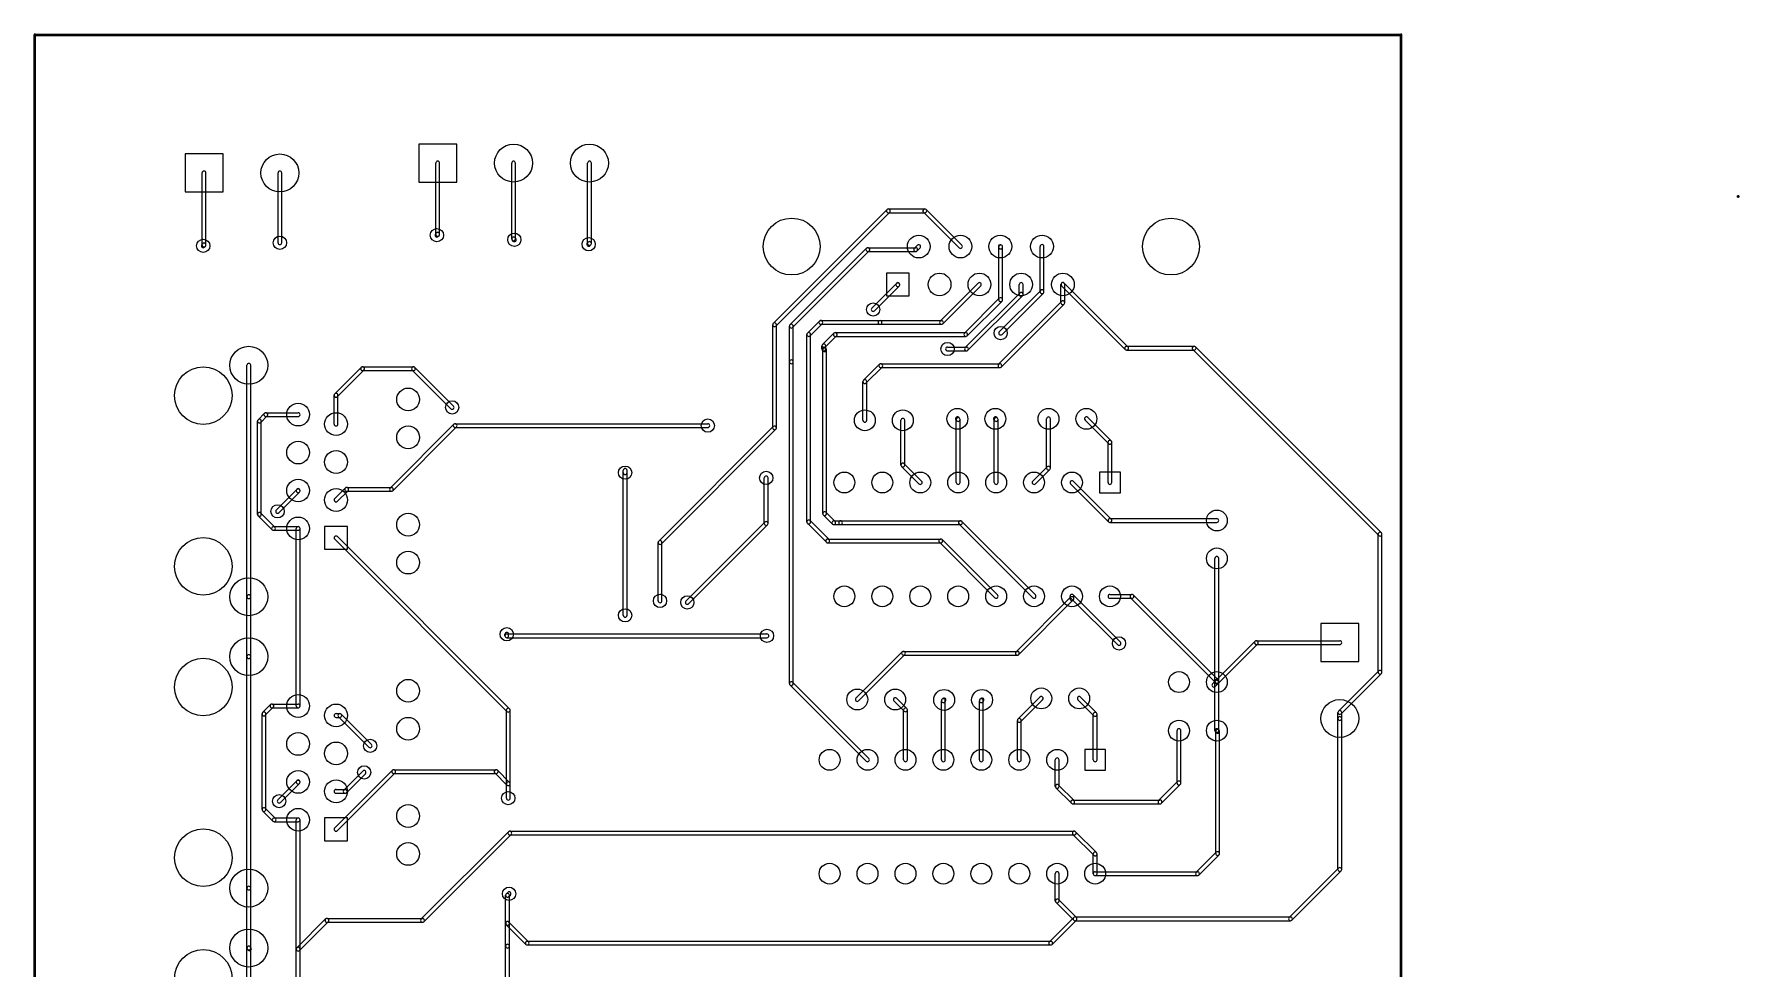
# Model space of a CAD drawing. Extents: x 26 to 140, y -193 to -34.
# Drawn here: x 26.2 to 140.4, y -96.7 to -34.1 of the extents above; entities that cross this region are included whole.
import ezdxf

# ---------------------------------------------------------------- set-up
doc = ezdxf.new("R2010")
doc.units = 0
doc.header["$MEASUREMENT"] = 0
doc.layers.add('BLACK', color=250, linetype='CONTINUOUS')

msp = doc.modelspace()

# ---------------------------------------------------------------- linework, layer by layer
at = {"layer": 'BLACK'}
for p, q in [((26.2136, -187.503), (26.2136, -34.1884)), ((26.2636, -34.1384), (117.754, -34.1384)), ((26.2636, -34.2384), (117.754, -34.2384)), ((26.3136, -187.503), (26.3136, -34.1884)), ((117.704, -187.452), (117.704, -34.1884)), ((117.804, -187.452), (117.804, -34.1884)), ((36.322, -42.164), (36.322, -44.704)), ((38.862, -42.164), (36.322, -42.164)), ((38.862, -44.704), (38.862, -42.164)), ((51.9684, -41.5036), (51.9684, -44.0436)), ((54.5084, -41.5036), (51.9684, -41.5036)), ((54.5084, -44.0436), (54.5084, -41.5036)), ((53.1114, -47.5488), (53.1114, -42.7736)), ((53.3654, -47.5488), (53.3654, -42.7736)), ((58.1914, -47.8536), (58.1914, -42.7736)), ((58.4454, -47.8536), (58.4454, -42.7736)), ((63.2714, -48.1584), (63.2714, -42.7736)), ((63.5254, -48.1584), (63.5254, -42.7736)), ((37.465, -48.26), (37.465, -43.434)), ((37.719, -48.26), (37.719, -43.434)), ((42.545, -48.1076), (42.545, -43.434)), ((42.799, -48.1076), (42.799, -43.434)), ((51.9684, -44.0436), (54.5084, -44.0436)), ((36.322, -44.704), (38.862, -44.704)), ((140.26, -45.0113), (140.26, -45.0063)), ((140.307, -44.9588), (140.312, -44.9588)), ((140.307, -45.0588), (140.312, -45.0588)), ((140.36, -45.0113), (140.36, -45.0063)), ((75.7038, -53.5042), (83.3238, -45.8842)), ((75.8834, -53.6838), (83.5034, -46.0638)), ((83.4136, -45.847), (85.852, -45.847)), ((83.4136, -46.101), (85.852, -46.101)), ((88.1498, -48.4514), (85.7622, -46.0638)), ((88.3294, -48.2718), (85.9418, -45.8842)), ((53.1486, -47.459), (53.0978, -47.5098)), ((53.3282, -47.6386), (53.2774, -47.6894)), ((58.4082, -47.7638), (58.459, -47.8146)), ((37.5022, -48.1702), (37.4514, -48.221)), ((37.6818, -48.3498), (37.631, -48.4006)), ((58.2286, -47.9434), (58.2794, -47.9942)), ((63.3086, -48.0686), (63.2578, -48.1194)), ((63.4882, -48.2482), (63.4374, -48.299)), ((76.8214, -53.6058), (81.9522, -48.475)), ((77.001, -53.7854), (82.1318, -48.6546)), ((82.042, -48.4378), (85.2424, -48.4378)), ((82.042, -48.6918), (85.2424, -48.6918)), ((85.1526, -48.475), (85.3558, -48.2718)), ((85.3322, -48.6546), (85.5354, -48.4514)), ((90.805, -51.9176), (90.805, -48.387)), ((90.8422, -48.4768), (90.8168, -48.4514)), ((91.0218, -48.2972), (90.9964, -48.2718)), ((91.059, -51.9176), (91.059, -48.387)), ((93.5736, -51.3842), (93.5736, -48.3616)), ((93.8276, -51.3842), (93.8276, -48.3616)), ((83.2866, -50.1396), (83.2866, -51.6636)), ((84.8106, -50.1396), (83.2866, -50.1396)), ((84.8106, -51.6636), (84.8106, -50.1396)), ((83.9588, -50.8372), (82.3078, -52.4882)), ((84.1384, -51.0168), (82.4874, -52.6678)), ((83.9216, -50.927), (83.9216, -50.9016)), ((84.1756, -50.927), (84.1756, -50.9016)), ((89.4198, -50.8118), (86.8798, -53.3518)), ((89.5994, -50.9914), (87.0594, -53.5314)), ((93.6108, -51.2944), (90.8422, -54.063)), ((92.1766, -51.562), (92.1766, -50.9016)), ((92.4306, -51.562), (92.4306, -50.9016)), ((94.9706, -52.1208), (94.9706, -50.9016)), ((99.275, -55.2586), (95.0078, -50.9914)), ((99.4546, -55.079), (95.1874, -50.8118)), ((95.2246, -52.1208), (95.2246, -50.9016)), ((83.2866, -51.6636), (84.8106, -51.6636)), ((88.5054, -54.1646), (90.8422, -51.8278)), ((92.2138, -51.4722), (88.5562, -55.1298)), ((88.685, -54.3442), (91.0218, -52.0074)), ((92.3934, -51.6518), (88.7358, -55.3094)), ((95.0078, -52.031), (90.7914, -56.2474)), ((95.1874, -52.2106), (90.971, -56.427)), ((93.7904, -51.474), (91.0218, -54.2426)), ((75.6666, -60.5028), (75.6666, -53.594)), ((75.9206, -60.5028), (75.9206, -53.594)), ((78.8026, -53.3518), (77.9898, -54.1646)), ((78.9822, -53.5314), (78.1694, -54.3442)), ((78.8924, -53.3146), (82.8548, -53.3146)), ((78.8924, -53.5686), (82.8548, -53.5686)), ((82.8548, -53.3146), (86.9696, -53.3146)), ((82.8548, -53.5686), (86.9696, -53.5686)), ((76.7842, -56.0832), (76.7842, -53.6956)), ((77.0382, -56.0832), (77.0382, -53.6956)), ((77.9526, -66.802), (77.9526, -54.2544)), ((78.2066, -66.802), (78.2066, -54.2544)), ((79.0058, -54.9266), (79.7678, -54.1646)), ((79.1854, -55.1062), (79.9474, -54.3442)), ((79.8576, -54.1274), (88.5952, -54.1274)), ((79.8576, -54.3814), (88.5952, -54.3814)), ((78.9686, -55.2196), (78.9686, -55.0164)), ((79.0566, -55.3602), (79.0058, -55.3094)), ((79.0194, -66.2432), (79.0194, -55.2704)), ((79.2362, -55.1806), (79.1854, -55.1298)), ((79.2226, -55.2196), (79.2226, -55.0164)), ((79.2734, -66.2432), (79.2734, -55.2704)), ((87.376, -55.0926), (88.646, -55.0926)), ((87.376, -55.3466), (88.646, -55.3466)), ((99.3648, -55.0418), (103.886, -55.0418)), ((99.3648, -55.2958), (103.886, -55.2958)), ((116.242, -67.7046), (103.796, -55.2586)), ((116.422, -67.525), (103.976, -55.079)), ((40.4622, -71.8058), (40.4622, -56.3118)), ((40.7162, -71.8058), (40.7162, -56.3118)), ((46.3414, -58.2286), (48.1194, -56.4506)), ((46.521, -58.4082), (48.299, -56.6302)), ((48.2092, -56.4134), (51.6128, -56.4134)), ((48.2092, -56.6674), (51.6128, -56.6674)), ((51.523, -56.6302), (54.1138, -59.221)), ((51.7026, -56.4506), (54.2934, -59.0414)), ((76.7842, -77.6224), (76.7842, -56.0832)), ((77.0382, -77.6224), (77.0382, -56.0832)), ((82.8158, -56.2474), (81.749, -57.3142)), ((82.9954, -56.427), (81.9286, -57.4938)), ((82.9056, -56.2102), (90.8812, -56.2102)), ((82.9056, -56.4642), (90.8812, -56.4642)), ((81.7118, -59.9948), (81.7118, -57.404)), ((81.9658, -59.9948), (81.9658, -57.404)), ((46.3042, -60.2488), (46.3042, -58.3184)), ((46.5582, -60.2488), (46.5582, -58.3184)), ((41.1734, -66.294), (41.1734, -60.0456)), ((41.2106, -59.9558), (41.6424, -59.524)), ((41.3902, -60.1354), (41.822, -59.7036)), ((41.4274, -66.294), (41.4274, -60.0456)), ((41.7322, -59.4868), (43.8912, -59.4868)), ((41.7322, -59.7408), (43.8912, -59.7408)), ((54.317, -60.2606), (50.0498, -64.5278)), ((54.4966, -60.4402), (50.2294, -64.7074)), ((54.4068, -60.2234), (71.3232, -60.2234)), ((54.4068, -60.4774), (71.3232, -60.4774)), ((68.033, -68.0838), (75.7038, -60.413)), ((84.2518, -62.992), (84.2518, -59.9948)), ((84.5058, -62.992), (84.5058, -59.9948)), ((87.9974, -60.0338), (87.9466, -59.983)), ((87.9602, -64.1604), (87.9602, -59.944)), ((88.177, -59.8542), (88.1262, -59.8034)), ((88.2142, -64.1604), (88.2142, -59.944)), ((90.5374, -60.0338), (90.4866, -59.983)), ((90.5002, -64.1604), (90.5002, -59.944)), ((90.717, -59.8542), (90.6662, -59.8034)), ((90.7542, -64.1604), (90.7542, -59.944)), ((94.0054, -63.1952), (94.0054, -59.8932)), ((94.2594, -63.1952), (94.2594, -59.8932)), ((98.1574, -61.5578), (96.5826, -59.983)), ((98.337, -61.3782), (96.7622, -59.8034)), ((68.2126, -68.2634), (75.8834, -60.5926)), ((98.1202, -64.1604), (98.1202, -61.468)), ((98.3742, -64.1604), (98.3742, -61.468)), ((65.659, -73.0504), (65.659, -63.3476)), ((65.659, -63.5), (65.659, -63.3476)), ((65.913, -73.0504), (65.913, -63.3476)), ((65.913, -63.5), (65.913, -63.3476)), ((75.1078, -66.9036), (75.1078, -63.8556)), ((75.3618, -66.9036), (75.3618, -63.8556)), ((84.289, -63.0818), (85.4574, -64.2502)), ((84.4686, -62.9022), (85.637, -64.0706)), ((94.0426, -63.1054), (93.0774, -64.0706)), ((94.2222, -63.285), (93.257, -64.2502)), ((98.9457, -63.4619), (97.5487, -63.4619)), ((97.5487, -63.4619), (97.5487, -64.8589)), ((98.9457, -64.8589), (98.9457, -63.4619)), ((43.8014, -64.6294), (42.4298, -66.001)), ((43.981, -64.809), (42.6094, -66.1806)), ((43.7642, -64.7192), (43.7642, -64.6938)), ((44.0182, -64.7192), (44.0182, -64.6938)), ((47.0526, -64.5278), (46.3414, -65.239)), ((47.2322, -64.7074), (46.521, -65.4186)), ((47.1424, -64.4906), (50.1396, -64.4906)), ((47.1424, -64.7446), (50.1396, -64.7446)), ((98.1574, -66.7902), (95.6174, -64.2502)), ((98.337, -66.6106), (95.797, -64.0706)), ((97.5487, -64.8589), (98.9457, -64.8589)), ((42.33, -67.144), (41.3902, -66.2042)), ((79.8458, -66.763), (79.2362, -66.1534)), ((42.1504, -67.3236), (41.2106, -66.3838)), ((42.2402, -67.1068), (43.8912, -67.1068)), ((43.7642, -79.121), (43.7642, -67.2338)), ((44.0182, -79.121), (44.0182, -67.2338)), ((47.1932, -67.1068), (45.6692, -67.1068)), ((45.6692, -67.1068), (45.6692, -68.6308)), ((47.1932, -68.6308), (47.1932, -67.1068)), ((75.145, -66.8138), (69.8618, -72.097)), ((75.3246, -66.9934), (70.0414, -72.2766)), ((77.9898, -66.8918), (79.2598, -68.1618)), ((78.1694, -66.7122), (79.4394, -67.9822)), ((79.6662, -66.9426), (79.0566, -66.333)), ((79.756, -66.7258), (80.2132, -66.7258)), ((79.756, -66.9798), (80.2132, -66.9798)), ((80.2132, -66.7258), (88.2396, -66.7258)), ((80.2132, -66.9798), (88.2396, -66.9798)), ((93.0774, -71.8702), (88.1498, -66.9426)), ((93.257, -71.6906), (88.3294, -66.763)), ((98.2472, -66.5734), (105.41, -66.5734)), ((98.2472, -66.8274), (105.41, -66.8274)), ((42.2402, -67.3608), (43.8912, -67.3608)), ((46.3414, -67.9586), (57.873, -79.4902)), ((46.521, -67.779), (58.0526, -79.3106)), ((67.9958, -72.0852), (67.9958, -68.1736)), ((68.2498, -72.0852), (68.2498, -68.1736)), ((79.3496, -67.945), (86.9188, -67.945)), ((79.3496, -68.199), (86.9188, -68.199)), ((86.829, -68.1618), (90.5374, -71.8702)), ((87.0086, -67.9822), (90.717, -71.6906)), ((116.205, -76.8604), (116.205, -67.6148)), ((116.459, -76.8604), (116.459, -67.6148)), ((45.6692, -68.6308), (47.1932, -68.6308)), ((105.283, -77.5208), (105.283, -69.2404)), ((105.537, -77.5208), (105.537, -69.2404)), ((40.4622, -75.819), (40.4622, -71.8058)), ((40.7162, -75.819), (40.7162, -71.8058)), ((95.6174, -71.843), (91.9598, -75.5006)), ((95.5802, -71.9328), (95.5802, -71.7804)), ((95.6174, -71.8702), (98.767, -75.0198)), ((95.797, -71.6906), (98.9466, -74.8402)), ((95.8342, -71.9328), (95.8342, -71.7804)), ((98.2472, -71.6534), (99.7204, -71.6534)), ((98.2472, -71.9074), (99.7204, -71.9074)), ((105.32, -77.5598), (99.6306, -71.8702)), ((105.5, -77.3802), (99.8102, -71.6906)), ((95.797, -72.0226), (92.1394, -75.6802)), ((114.91, -73.6092), (112.37, -73.6092)), ((112.37, -73.6092), (112.37, -76.1492)), ((114.91, -76.1492), (114.91, -73.6092)), ((57.7342, -74.422), (57.7342, -74.3204)), ((57.8612, -74.295), (75.2856, -74.295)), ((57.8612, -74.549), (75.2856, -74.549)), ((57.9882, -74.422), (57.9882, -74.3204)), ((107.962, -74.7894), (105.32, -77.431)), ((108.141, -74.969), (105.5, -77.6106)), ((108.052, -74.7522), (113.64, -74.7522)), ((108.052, -75.0062), (113.64, -75.0062)), ((40.4622, -91.313), (40.4622, -75.819)), ((40.7162, -91.313), (40.7162, -75.819)), ((84.3398, -75.5006), (81.241, -78.5994)), ((84.5194, -75.6802), (81.4206, -78.779)), ((84.4296, -75.4634), (92.0496, -75.4634)), ((84.4296, -75.7174), (92.0496, -75.7174)), ((112.37, -76.1492), (114.91, -76.1492)), ((82.1064, -82.638), (77.001, -77.5326)), ((105.117, -77.6342), (105.32, -77.431)), ((105.283, -77.5208), (105.283, -77.47)), ((105.283, -80.772), (105.283, -77.5208)), ((105.297, -77.8138), (105.5, -77.6106)), ((105.537, -77.5208), (105.537, -77.47)), ((105.537, -80.772), (105.537, -77.5208)), ((113.55, -79.463), (116.242, -76.7706)), ((113.729, -79.6426), (116.422, -76.9502)), ((81.9268, -82.8176), (76.8214, -77.7122)), ((84.6464, -79.2852), (83.9606, -78.5994)), ((87.0068, -78.6756), (87.0576, -78.6248)), ((89.5468, -78.6756), (89.5976, -78.6248)), ((92.0868, -79.9964), (93.56, -78.5232)), ((92.2664, -80.176), (93.7396, -78.7028)), ((97.1668, -79.7696), (96.1, -78.7028)), ((97.3464, -79.59), (96.2796, -78.5232)), ((41.4782, -86.0552), (41.4782, -79.6544)), ((41.5154, -79.5646), (42.0488, -79.0312)), ((41.695, -79.7442), (42.2284, -79.2108)), ((41.7322, -86.0552), (41.7322, -79.6544)), ((42.1386, -78.994), (43.8912, -78.994)), ((42.1386, -79.248), (43.8912, -79.248)), ((46.4312, -79.629), (46.6852, -79.629)), ((46.4312, -79.883), (46.6852, -79.883)), ((46.5954, -79.8458), (48.6274, -81.8778)), ((46.775, -79.6662), (48.807, -81.6982)), ((57.8358, -84.328), (57.8358, -79.4004)), ((58.0898, -84.328), (58.0898, -79.4004)), ((84.4668, -79.4648), (83.781, -78.779)), ((84.4296, -82.7278), (84.4296, -79.375)), ((84.6836, -82.7278), (84.6836, -79.375)), ((86.9696, -82.7278), (86.9696, -78.7654)), ((87.1864, -78.8552), (87.2372, -78.8044)), ((87.2236, -82.7278), (87.2236, -78.7654)), ((89.5096, -82.7278), (89.5096, -78.7654)), ((89.7264, -78.8552), (89.7772, -78.8044)), ((89.7636, -82.7278), (89.7636, -78.7654)), ((97.1296, -82.7278), (97.1296, -79.6798)), ((97.3836, -82.7278), (97.3836, -79.6798)), ((113.513, -79.9592), (113.513, -79.5528)), ((113.767, -79.9592), (113.767, -79.5528)), ((92.0496, -82.7278), (92.0496, -80.0862)), ((92.3036, -82.7278), (92.3036, -80.0862)), ((102.743, -84.2772), (102.743, -80.772)), ((102.997, -84.2772), (102.997, -80.772)), ((105.32, -80.8618), (105.371, -80.9126)), ((105.334, -89.0016), (105.334, -80.8228)), ((105.5, -80.6822), (105.551, -80.733)), ((105.588, -89.0016), (105.588, -80.8228)), ((113.513, -90.0684), (113.513, -79.9592)), ((113.767, -90.0684), (113.767, -79.9592)), ((97.9551, -82.0293), (96.5581, -82.0293)), ((96.5581, -82.0293), (96.5581, -83.4263)), ((97.9551, -83.4263), (97.9551, -82.0293)), ((94.5896, -84.5058), (94.5896, -82.7278)), ((94.8436, -84.5058), (94.8436, -82.7278)), ((43.8014, -84.1366), (42.5314, -85.4066)), ((43.981, -84.3162), (42.711, -85.5862)), ((43.7642, -84.2264), (43.7642, -84.201)), ((44.0182, -84.2264), (44.0182, -84.201)), ((50.2022, -83.4254), (46.3414, -87.2862)), ((50.3818, -83.605), (46.521, -87.4658)), ((46.951, -84.7462), (48.221, -83.4762)), ((47.1306, -84.9258), (48.4006, -83.6558)), ((50.292, -83.3882), (57.15, -83.3882)), ((50.292, -83.6422), (57.15, -83.6422)), ((57.873, -84.4178), (57.0602, -83.605)), ((58.0526, -84.2382), (57.2398, -83.4254)), ((57.8358, -85.2932), (57.8358, -84.328)), ((58.0898, -85.2932), (58.0898, -84.328)), ((95.8478, -85.4574), (94.8064, -84.416)), ((96.5581, -83.4263), (97.9551, -83.4263)), ((102.78, -84.1874), (101.51, -85.4574)), ((102.96, -84.367), (101.69, -85.637)), ((46.4312, -84.709), (47.0408, -84.709)), ((46.4312, -84.963), (47.0408, -84.963)), ((95.6682, -85.637), (94.6268, -84.5956)), ((95.758, -85.4202), (101.6, -85.4202)), ((42.2012, -86.8308), (41.5154, -86.145)), ((42.3808, -86.6512), (41.695, -85.9654)), ((42.291, -86.614), (43.8912, -86.614)), ((43.7642, -95.4024), (43.7642, -86.741)), ((44.0182, -95.4024), (44.0182, -86.741)), ((47.1932, -86.614), (45.6692, -86.614)), ((45.6692, -86.614), (45.6692, -88.138)), ((47.1932, -88.138), (47.1932, -86.614)), ((95.758, -85.6742), (101.6, -85.6742)), ((42.291, -86.868), (43.8912, -86.868)), ((57.9746, -87.5402), (52.1326, -93.3822)), ((58.1542, -87.7198), (52.3122, -93.5618)), ((58.0644, -87.503), (95.8596, -87.503)), ((58.0644, -87.757), (95.8596, -87.757)), ((97.1668, -89.1168), (95.7698, -87.7198)), ((97.3464, -88.9372), (95.9494, -87.5402)), ((45.6692, -88.138), (47.1932, -88.138)), ((97.1296, -90.3478), (97.1296, -89.027)), ((97.3836, -90.3478), (97.3836, -89.027)), ((105.371, -88.9118), (104.025, -90.258)), ((105.551, -89.0914), (104.204, -90.4376)), ((113.55, -89.9786), (110.248, -93.2806)), ((113.729, -90.1582), (110.427, -93.4602)), ((40.4622, -95.3262), (40.4622, -91.313)), ((40.7162, -95.3262), (40.7162, -91.313)), ((94.5896, -92.1766), (94.5896, -90.3478)), ((94.8436, -92.1766), (94.8436, -90.3478)), ((97.2566, -90.2208), (104.115, -90.2208)), ((97.2566, -90.4748), (104.115, -90.4748)), ((57.785, -93.6752), (57.785, -91.7956)), ((57.8222, -91.7058), (57.9238, -91.6042)), ((58.0018, -91.8854), (58.1034, -91.7838)), ((58.039, -93.6752), (58.039, -91.7956)), ((95.8206, -93.4602), (94.6268, -92.2664)), ((96.0002, -93.2806), (94.8064, -92.0868)), ((45.7318, -93.3822), (43.8014, -95.3126)), ((45.9114, -93.5618), (43.981, -95.4922)), ((45.8216, -93.345), (52.2224, -93.345)), ((45.8216, -93.599), (52.2224, -93.599)), ((59.3226, -94.9062), (58.0018, -93.5854)), ((95.8206, -93.2806), (94.195, -94.9062)), ((96.0002, -93.4602), (94.3746, -95.0858)), ((95.9104, -93.2434), (110.338, -93.2434)), ((95.9104, -93.4974), (110.338, -93.4974)), ((57.785, -95.1992), (57.785, -93.6752)), ((59.143, -95.0858), (57.8222, -93.765)), ((58.039, -95.1992), (58.039, -93.6752)), ((40.4622, -110.82), (40.4622, -95.3262)), ((40.5502, -95.4668), (40.4994, -95.416)), ((40.7298, -95.2872), (40.679, -95.2364)), ((40.7162, -110.82), (40.7162, -95.3262)), ((43.7642, -98.6282), (43.7642, -95.4024)), ((44.0182, -98.6282), (44.0182, -95.4024)), ((57.785, -101.702), (57.785, -95.1992)), ((58.039, -101.702), (58.039, -95.1992)), ((59.2328, -94.869), (94.2848, -94.869)), ((59.2328, -95.123), (94.2848, -95.123))]:
    msp.add_line(p, q, dxfattribs=at)
for centre, radius in [((42.672, -43.434), 1.27), ((58.3184, -42.7736), 1.27), ((63.3984, -42.7736), 1.27), ((140.31, -45.0088), 0.0517), ((76.9366, -48.3616), 1.905), ((102.337, -48.3616), 1.905), ((37.5412, -48.3108), 0.4445), ((42.672, -48.1076), 0.4445), ((53.1876, -47.5996), 0.4445), ((58.3692, -47.9044), 0.4445), ((63.3476, -48.2092), 0.4445), ((85.4456, -48.3616), 0.762), ((88.2396, -48.3616), 0.762), ((90.9066, -48.3616), 0.762), ((93.7006, -48.3616), 0.762), ((86.8426, -50.9016), 0.762), ((89.5096, -50.9016), 0.762), ((92.3036, -50.9016), 0.762), ((95.0976, -50.9016), 0.762), ((82.3976, -52.578), 0.4445), ((87.376, -55.2196), 0.4445), ((90.932, -54.1528), 0.4445), ((40.5892, -56.3118), 1.27), ((37.5412, -58.3438), 1.9253), ((51.2572, -58.5978), 0.762), ((43.8912, -59.6138), 0.762), ((54.2036, -59.1312), 0.4445), ((81.8388, -59.9948), 0.6985), ((84.3788, -59.9948), 0.6985), ((88.0364, -59.8932), 0.6985), ((90.5764, -59.8932), 0.6985), ((94.1324, -59.8932), 0.6985), ((96.6724, -59.8932), 0.6985), ((46.4312, -60.2488), 0.762), ((51.2572, -61.1378), 0.762), ((71.3232, -60.3504), 0.4445), ((43.8912, -62.1538), 0.762), ((46.4312, -62.7888), 0.762), ((65.786, -63.5), 0.4445), ((75.2348, -63.8556), 0.4445), ((80.4672, -64.1604), 0.6985), ((83.0072, -64.1604), 0.6985), ((85.5472, -64.1604), 0.6985), ((88.0872, -64.1604), 0.6985), ((90.6272, -64.1604), 0.6985), ((93.1672, -64.1604), 0.6985), ((95.7072, -64.1604), 0.6985), ((43.8912, -64.6938), 0.762), ((46.4312, -65.3288), 0.762), ((42.5196, -66.0908), 0.4445), ((105.41, -66.7004), 0.6985), ((43.8912, -67.2338), 0.762), ((51.2572, -66.9798), 0.762), ((37.5412, -69.7738), 1.9253), ((51.2572, -69.5198), 0.762), ((105.41, -69.2404), 0.6985), ((40.5892, -71.8058), 1.27), ((68.1228, -72.0852), 0.4445), ((69.9516, -72.1868), 0.4445), ((80.4672, -71.7804), 0.6985), ((83.0072, -71.7804), 0.6985), ((85.5472, -71.7804), 0.6985), ((88.0872, -71.7804), 0.6985), ((90.6272, -71.7804), 0.6985), ((93.1672, -71.7804), 0.6985), ((95.7072, -71.7804), 0.6985), ((98.2472, -71.7804), 0.6985), ((65.786, -73.0504), 0.4445), ((57.8612, -74.3204), 0.4445), ((75.2856, -74.422), 0.4445), ((40.5892, -75.819), 1.27), ((98.8568, -74.93), 0.4445), ((37.5412, -77.851), 1.9253), ((51.2572, -78.105), 0.762), ((102.87, -77.5208), 0.6985), ((105.41, -77.5208), 0.6985), ((43.8912, -79.121), 0.762), ((81.3308, -78.6892), 0.6985), ((83.8708, -78.6892), 0.6985), ((87.1474, -78.7146), 0.6985), ((89.6874, -78.7146), 0.6985), ((93.6498, -78.613), 0.6985), ((96.1898, -78.613), 0.6985), ((113.64, -79.9592), 1.27), ((46.4312, -79.756), 0.762), ((51.2572, -80.645), 0.762), ((43.8912, -81.661), 0.762), ((102.87, -80.772), 0.6985), ((105.41, -80.772), 0.6985), ((46.4312, -82.296), 0.762), ((48.7172, -81.788), 0.4445), ((79.4766, -82.7278), 0.6985), ((82.0166, -82.7278), 0.6985), ((84.5566, -82.7278), 0.6985), ((87.0966, -82.7278), 0.6985), ((89.6366, -82.7278), 0.6985), ((92.1766, -82.7278), 0.6985), ((94.7166, -82.7278), 0.6985), ((48.3108, -83.566), 0.4445), ((43.8912, -84.201), 0.762), ((46.4312, -84.836), 0.762), ((42.6212, -85.4964), 0.4445), ((57.9628, -85.2932), 0.4445), ((43.8912, -86.741), 0.762), ((51.2572, -86.487), 0.762), ((37.5412, -89.281), 1.9253), ((51.2572, -89.027), 0.762), ((40.5892, -91.313), 1.27), ((79.4766, -90.3478), 0.6985), ((82.0166, -90.3478), 0.6985), ((84.5566, -90.3478), 0.6985), ((87.0966, -90.3478), 0.6985), ((89.6366, -90.3478), 0.6985), ((92.1766, -90.3478), 0.6985), ((94.7166, -90.3478), 0.6985), ((97.2566, -90.3478), 0.6985), ((58.0136, -91.694), 0.4445), ((40.5892, -95.3262), 1.27), ((37.5412, -97.3582), 1.9253)]:
    msp.add_circle(centre, radius, dxfattribs=at)
for centre, radius, start, end in [((26.2636, -34.1884), 0.05, 360, 540), ((26.2636, -34.1884), 0.05, 90, 270), ((117.754, -34.1884), 0.05, 360, 540), ((117.754, -34.1884), 0.05, 270, 450), ((37.592, -43.434), 0.127, 360, 540), ((42.672, -43.434), 0.127, 360, 540), ((53.2384, -42.7736), 0.127, 360, 540), ((58.3184, -42.7736), 0.127, 360, 540), ((63.3984, -42.7736), 0.127, 360, 540), ((140.307, -45.0088), 0.05, 90, 270), ((140.31, -45.0063), 0.05, 360, 540), ((140.31, -45.0113), 0.05, 180, 360), ((140.312, -45.0088), 0.05, 270, 450), ((83.4136, -45.974), 0.127, 90, 270), ((83.4136, -45.974), 0.127, 315, 495), ((85.852, -45.974), 0.127, 405, 585), ((85.852, -45.974), 0.127, 270, 450), ((53.1876, -47.5996), 0.127, 135, 315), ((53.2384, -47.5488), 0.127, 180, 360), ((53.2384, -47.5488), 0.127, -45, 135), ((58.3184, -47.8536), 0.127, 45, 225), ((58.3184, -47.8536), 0.127, 180, 360), ((58.3692, -47.9044), 0.127, 225, 405), ((37.5412, -48.3108), 0.127, 135, 315), ((37.592, -48.26), 0.127, 180, 360), ((37.592, -48.26), 0.127, -45, 135), ((42.672, -48.1076), 0.127, 180, 360), ((63.3476, -48.2092), 0.127, 135, 315), ((63.3984, -48.1584), 0.127, 180, 360), ((63.3984, -48.1584), 0.127, -45, 135), ((82.042, -48.5648), 0.127, 90, 270), ((82.042, -48.5648), 0.127, 315, 495), ((85.2424, -48.5648), 0.127, 135, 315), ((85.2424, -48.5648), 0.127, 270, 450), ((85.4456, -48.3616), 0.127, 315, 495), ((88.2396, -48.3616), 0.127, 225, 405), ((90.9066, -48.3616), 0.127, 405, 585), ((90.932, -48.387), 0.127, 360, 540), ((90.932, -48.387), 0.127, 225, 405), ((93.7006, -48.3616), 0.127, 360, 540), ((84.0486, -50.9016), 0.127, 360, 540), ((84.0486, -50.927), 0.127, 180, 360), ((84.0486, -50.927), 0.127, -45, 135), ((89.5096, -50.9016), 0.127, -45, 135), ((92.3036, -50.9016), 0.127, 360, 540), ((93.7006, -51.3842), 0.127, -45, 135), ((95.0976, -50.9016), 0.127, 360, 540), ((95.0976, -50.9016), 0.127, 405, 585), ((82.3976, -52.578), 0.127, 135, 315), ((90.932, -51.9176), 0.127, 180, 360), ((90.932, -51.9176), 0.127, 315, 495), ((92.3036, -51.562), 0.127, 180, 360), ((92.3036, -51.562), 0.127, -45, 135), ((93.7006, -51.3842), 0.127, 180, 360), ((95.0976, -52.1208), 0.127, 180, 360), ((95.0976, -52.1208), 0.127, -45, 135), ((75.7936, -53.594), 0.127, 360, 540), ((75.7936, -53.594), 0.127, 135, 315), ((76.9112, -53.6956), 0.127, 360, 540), ((76.9112, -53.6956), 0.127, 135, 315), ((78.8924, -53.4416), 0.127, 90, 270), ((78.8924, -53.4416), 0.127, -45, 135), ((82.8548, -53.4416), 0.127, 90, 270), ((82.8548, -53.4416), 0.127, 270, 450), ((86.9696, -53.4416), 0.127, 135, 315), ((86.9696, -53.4416), 0.127, 270, 450), ((78.0796, -54.2544), 0.127, 360, 540), ((78.0796, -54.2544), 0.127, 135, 315), ((79.8576, -54.2544), 0.127, 90, 270), ((79.8576, -54.2544), 0.127, 315, 495), ((88.5952, -54.2544), 0.127, 135, 315), ((88.5952, -54.2544), 0.127, 270, 450), ((90.932, -54.1528), 0.127, 135, 315), ((79.0956, -55.0164), 0.127, 360, 540), ((79.0956, -55.0164), 0.127, 135, 315), ((79.0956, -55.2196), 0.127, 405, 585), ((79.0956, -55.2196), 0.127, 180, 360), ((79.1464, -55.2704), 0.127, 360, 540), ((79.1464, -55.2704), 0.127, 225, 405), ((87.376, -55.2196), 0.127, 90, 270), ((88.646, -55.2196), 0.127, 135, 315), ((88.646, -55.2196), 0.127, 270, 450), ((99.3648, -55.1688), 0.127, 90, 270), ((99.3648, -55.1688), 0.127, 225, 405), ((103.886, -55.1688), 0.127, 405, 585), ((103.886, -55.1688), 0.127, 270, 450), ((40.5892, -56.3118), 0.127, 360, 540), ((48.2092, -56.5404), 0.127, 90, 270), ((48.2092, -56.5404), 0.127, 315, 495), ((51.6128, -56.5404), 0.127, 45, 225), ((51.6128, -56.5404), 0.127, 270, 450), ((76.9112, -56.0832), 0.127, 360, 540), ((76.9112, -56.0832), 0.127, 180, 360), ((82.9056, -56.3372), 0.127, 90, 270), ((82.9056, -56.3372), 0.127, -45, 135), ((90.8812, -56.3372), 0.127, 135, 315), ((90.8812, -56.3372), 0.127, 270, 450), ((46.4312, -58.3184), 0.127, 360, 540), ((81.8388, -57.404), 0.127, 360, 540), ((81.8388, -57.404), 0.127, 135, 315), ((46.4312, -58.3184), 0.127, 135, 315), ((54.2036, -59.1312), 0.127, 225, 405), ((41.3004, -60.0456), 0.127, 360, 540), ((41.3004, -60.0456), 0.127, 135, 315), ((41.7322, -59.6138), 0.127, 90, 270), ((41.7322, -59.6138), 0.127, 315, 495), ((43.8912, -59.6138), 0.127, 270, 450), ((46.4312, -60.2488), 0.127, 180, 360), ((54.4068, -60.3504), 0.127, 90, 270), ((54.4068, -60.3504), 0.127, -45, 135), ((71.3232, -60.3504), 0.127, 270, 450), ((75.7936, -60.5028), 0.127, 315, 495), ((81.8388, -59.9948), 0.127, 180, 360), ((84.3788, -59.9948), 0.127, 360, 540), ((88.0364, -59.8932), 0.127, 405, 585), ((88.0872, -59.944), 0.127, 360, 540), ((88.0872, -59.944), 0.127, 225, 405), ((90.5764, -59.8932), 0.127, 405, 585), ((90.6272, -59.944), 0.127, 360, 540), ((90.6272, -59.944), 0.127, 225, 405), ((94.1324, -59.8932), 0.127, 360, 540), ((96.6724, -59.8932), 0.127, 405, 585), ((75.7936, -60.5028), 0.127, 180, 360), ((98.2472, -61.468), 0.127, 360, 540), ((98.2472, -61.468), 0.127, 225, 405), ((65.786, -63.3476), 0.127, 360, 540), ((65.786, -63.3476), 0.127, 360, 540), ((65.786, -63.5), 0.127, 180, 360), ((75.2348, -63.8556), 0.127, 360, 540), ((84.3788, -62.992), 0.127, 45, 225), ((84.3788, -62.992), 0.127, 180, 360), ((94.1324, -63.1952), 0.127, 180, 360), ((94.1324, -63.1952), 0.127, -45, 135), ((43.8912, -64.6938), 0.127, 360, 540), ((43.8912, -64.7192), 0.127, 180, 360), ((43.8912, -64.7192), 0.127, -45, 135), ((47.1424, -64.6176), 0.127, 90, 270), ((47.1424, -64.6176), 0.127, -45, 135), ((50.1396, -64.6176), 0.127, 135, 315), ((50.1396, -64.6176), 0.127, 270, 450), ((85.5472, -64.1604), 0.127, 225, 405), ((88.0872, -64.1604), 0.127, 180, 360), ((90.6272, -64.1604), 0.127, 180, 360), ((93.1672, -64.1604), 0.127, 135, 315), ((95.7072, -64.1604), 0.127, 405, 585), ((98.2472, -64.1604), 0.127, 180, 360), ((41.3004, -66.294), 0.127, 405, 585), ((42.5196, -66.0908), 0.127, 135, 315), ((46.4312, -65.3288), 0.127, 135, 315), ((79.1464, -66.2432), 0.127, 405, 585), ((41.3004, -66.294), 0.127, 180, 360), ((42.2402, -67.2338), 0.127, 90, 270), ((42.2402, -67.2338), 0.127, 225, 405), ((43.8912, -67.2338), 0.127, 360, 540), ((43.8912, -67.2338), 0.127, 270, 450), ((75.2348, -66.9036), 0.127, 180, 360), ((75.2348, -66.9036), 0.127, -45, 135), ((78.0796, -66.802), 0.127, 45, 225), ((78.0796, -66.802), 0.127, 180, 360), ((79.1464, -66.2432), 0.127, 180, 360), ((79.756, -66.8528), 0.127, 90, 270), ((79.756, -66.8528), 0.127, 225, 405), ((80.2132, -66.8528), 0.127, 90, 270), ((80.2132, -66.8528), 0.127, 270, 450), ((88.2396, -66.8528), 0.127, 405, 585), ((88.2396, -66.8528), 0.127, 270, 450), ((98.2472, -66.7004), 0.127, 90, 270), ((98.2472, -66.7004), 0.127, 225, 405), ((105.41, -66.7004), 0.127, 270, 450), ((46.4312, -67.8688), 0.127, 45, 225), ((68.1228, -68.1736), 0.127, 360, 540), ((68.1228, -68.1736), 0.127, 135, 315), ((79.3496, -68.072), 0.127, 90, 270), ((79.3496, -68.072), 0.127, 225, 405), ((86.9188, -68.072), 0.127, 45, 225), ((86.9188, -68.072), 0.127, 270, 450), ((116.332, -67.6148), 0.127, 360, 540), ((116.332, -67.6148), 0.127, 225, 405), ((105.41, -69.2404), 0.127, 360, 540), ((40.5892, -71.8058), 0.127, 360, 540), ((40.5892, -71.8058), 0.127, 180, 360), ((90.6272, -71.7804), 0.127, 225, 405), ((93.1672, -71.7804), 0.127, 225, 405), ((95.7072, -71.7804), 0.127, 45, 225), ((95.7072, -71.7804), 0.127, 360, 540), ((95.7072, -71.9328), 0.127, -45, 135), ((98.2472, -71.7804), 0.127, 90, 270), ((99.7204, -71.7804), 0.127, 405, 585), ((99.7204, -71.7804), 0.127, 270, 450), ((65.786, -73.0504), 0.127, 180, 360), ((68.1228, -72.0852), 0.127, 180, 360), ((69.9516, -72.1868), 0.127, 135, 315), ((95.7072, -71.9328), 0.127, 180, 360), ((57.8612, -74.3204), 0.127, 360, 540), ((57.8612, -74.422), 0.127, 90, 270), ((57.8612, -74.422), 0.127, 180, 360), ((75.2856, -74.422), 0.127, 270, 450), ((98.8568, -74.93), 0.127, 225, 405), ((108.052, -74.8792), 0.127, 90, 270), ((108.052, -74.8792), 0.127, -45, 135), ((113.64, -74.8792), 0.127, 270, 450), ((40.5892, -75.819), 0.127, 360, 540), ((40.5892, -75.819), 0.127, 180, 360), ((84.4296, -75.5904), 0.127, 90, 270), ((84.4296, -75.5904), 0.127, -45, 135), ((92.0496, -75.5904), 0.127, 135, 315), ((92.0496, -75.5904), 0.127, 270, 450), ((76.9112, -77.6224), 0.127, 405, 585), ((105.41, -77.47), 0.127, 360, 540), ((105.41, -77.5208), 0.127, 360, 540), ((105.41, -77.5208), 0.127, 135, 315), ((105.41, -77.5208), 0.127, 180, 360), ((105.41, -77.5208), 0.127, 180, 360), ((105.41, -77.47), 0.127, 225, 405), ((105.41, -77.5208), 0.127, 315, 495), ((116.332, -76.8604), 0.127, 180, 360), ((116.332, -76.8604), 0.127, 315, 495), ((76.9112, -77.6224), 0.127, 180, 360), ((81.3308, -78.6892), 0.127, 135, 315), ((83.8708, -78.6892), 0.127, 405, 585), ((87.0966, -78.7654), 0.127, 360, 540), ((87.0966, -78.7654), 0.127, 135, 315), ((87.1474, -78.7146), 0.127, 315, 495), ((89.6366, -78.7654), 0.127, 360, 540), ((89.6366, -78.7654), 0.127, 135, 315), ((89.6874, -78.7146), 0.127, 315, 495), ((93.6498, -78.613), 0.127, 315, 495), ((96.1898, -78.613), 0.127, 405, 585), ((105.207, -77.724), 0.127, 135, 315), ((41.6052, -79.6544), 0.127, 360, 540), ((41.6052, -79.6544), 0.127, 135, 315), ((42.1386, -79.121), 0.127, 90, 270), ((42.1386, -79.121), 0.127, 315, 495), ((43.8912, -79.121), 0.127, 180, 360), ((43.8912, -79.121), 0.127, 270, 450), ((46.4312, -79.756), 0.127, 90, 270), ((46.6852, -79.756), 0.127, 45, 225), ((46.6852, -79.756), 0.127, 270, 450), ((57.9628, -79.4004), 0.127, 360, 540), ((57.9628, -79.4004), 0.127, 225, 405), ((84.5566, -79.375), 0.127, 360, 540), ((84.5566, -79.375), 0.127, 225, 405), ((97.2566, -79.6798), 0.127, 360, 540), ((97.2566, -79.6798), 0.127, 225, 405), ((113.64, -79.5528), 0.127, 360, 540), ((113.64, -79.5528), 0.127, 135, 315), ((113.64, -79.9592), 0.127, 360, 540), ((92.1766, -80.0862), 0.127, 360, 540), ((92.1766, -80.0862), 0.127, 135, 315), ((102.87, -80.772), 0.127, 360, 540), ((105.41, -80.772), 0.127, 45, 225), ((105.41, -80.772), 0.127, 180, 360), ((105.461, -80.8228), 0.127, 360, 540), ((105.461, -80.8228), 0.127, 225, 405), ((113.64, -79.9592), 0.127, 180, 360), ((48.7172, -81.788), 0.127, 225, 405), ((82.0166, -82.7278), 0.127, 225, 405), ((84.5566, -82.7278), 0.127, 180, 360), ((87.0966, -82.7278), 0.127, 180, 360), ((89.6366, -82.7278), 0.127, 180, 360), ((92.1766, -82.7278), 0.127, 180, 360), ((94.7166, -82.7278), 0.127, 360, 540), ((97.2566, -82.7278), 0.127, 180, 360), ((43.8912, -84.201), 0.127, 360, 540), ((43.8912, -84.2264), 0.127, 180, 360), ((43.8912, -84.2264), 0.127, -45, 135), ((48.3108, -83.566), 0.127, 315, 495), ((50.292, -83.5152), 0.127, 90, 270), ((50.292, -83.5152), 0.127, -45, 135), ((57.15, -83.5152), 0.127, 405, 585), ((57.15, -83.5152), 0.127, 270, 450), ((57.9628, -84.328), 0.127, 360, 540), ((57.9628, -84.328), 0.127, 180, 360), ((57.9628, -84.328), 0.127, 225, 405), ((94.7166, -84.5058), 0.127, 405, 585), ((102.87, -84.2772), 0.127, 180, 360), ((102.87, -84.2772), 0.127, -45, 135), ((42.6212, -85.4964), 0.127, 135, 315), ((46.4312, -84.836), 0.127, 90, 270), ((47.0408, -84.836), 0.127, 135, 315), ((47.0408, -84.836), 0.127, 270, 450), ((57.9628, -85.2932), 0.127, 180, 360), ((94.7166, -84.5058), 0.127, 180, 360), ((95.758, -85.5472), 0.127, 90, 270), ((95.758, -85.5472), 0.127, 225, 405), ((101.6, -85.5472), 0.127, 135, 315), ((101.6, -85.5472), 0.127, 270, 450), ((41.6052, -86.0552), 0.127, 405, 585), ((41.6052, -86.0552), 0.127, 180, 360), ((42.291, -86.741), 0.127, 90, 270), ((42.291, -86.741), 0.127, 225, 405), ((43.8912, -86.741), 0.127, 360, 540), ((43.8912, -86.741), 0.127, 270, 450), ((46.4312, -87.376), 0.127, 135, 315), ((58.0644, -87.63), 0.127, 90, 270), ((58.0644, -87.63), 0.127, -45, 135), ((95.8596, -87.63), 0.127, 405, 585), ((95.8596, -87.63), 0.127, 270, 450), ((97.2566, -89.027), 0.127, 360, 540), ((97.2566, -89.027), 0.127, 225, 405), ((105.461, -89.0016), 0.127, 180, 360), ((105.461, -89.0016), 0.127, -45, 135), ((113.64, -90.0684), 0.127, 180, 360), ((113.64, -90.0684), 0.127, -45, 135), ((40.5892, -91.313), 0.127, 360, 540), ((40.5892, -91.313), 0.127, 180, 360), ((94.7166, -90.3478), 0.127, 360, 540), ((97.2566, -90.3478), 0.127, 90, 270), ((97.2566, -90.3478), 0.127, 180, 360), ((104.115, -90.3478), 0.127, 135, 315), ((104.115, -90.3478), 0.127, 270, 450), ((57.912, -91.7956), 0.127, 360, 540), ((57.912, -91.7956), 0.127, 135, 315), ((58.0136, -91.694), 0.127, 315, 495), ((94.7166, -92.1766), 0.127, 405, 585), ((94.7166, -92.1766), 0.127, 180, 360), ((45.8216, -93.472), 0.127, 90, 270), ((45.8216, -93.472), 0.127, -45, 135), ((52.2224, -93.472), 0.127, 135, 315), ((52.2224, -93.472), 0.127, 270, 450), ((57.912, -93.6752), 0.127, 405, 585), ((57.912, -93.6752), 0.127, 360, 540), ((95.9104, -93.3704), 0.127, 0, 180), ((95.9104, -93.3704), 0.127, 0, 180), ((95.9104, -93.3704), 0.127, 90, 270), ((95.9104, -93.3704), 0.127, 180, 360), ((95.9104, -93.3704), 0.127, 180, 360), ((95.9104, -93.3704), 0.127, -45, 135), ((95.9104, -93.3704), 0.127, 225, 405), ((110.338, -93.3704), 0.127, 135, 315), ((110.338, -93.3704), 0.127, 270, 450), ((57.912, -93.6752), 0.127, 180, 360), ((40.5892, -95.3262), 0.127, 360, 540), ((40.5892, -95.3262), 0.127, 405, 585), ((40.5892, -95.3262), 0.127, 180, 360), ((40.64, -95.377), 0.127, 225, 405), ((43.8912, -95.4024), 0.127, 360, 540), ((43.8912, -95.4024), 0.127, 135, 315), ((43.8912, -95.4024), 0.127, 180, 360), ((57.912, -95.1992), 0.127, 360, 540), ((57.912, -95.1992), 0.127, 180, 360), ((59.2328, -94.996), 0.127, 90, 270), ((59.2328, -94.996), 0.127, 225, 405), ((94.2848, -94.996), 0.127, 135, 315), ((94.2848, -94.996), 0.127, 270, 450)]:
    msp.add_arc(centre, radius, start, end, dxfattribs=at)

doc.saveas('drawing.dxf')
